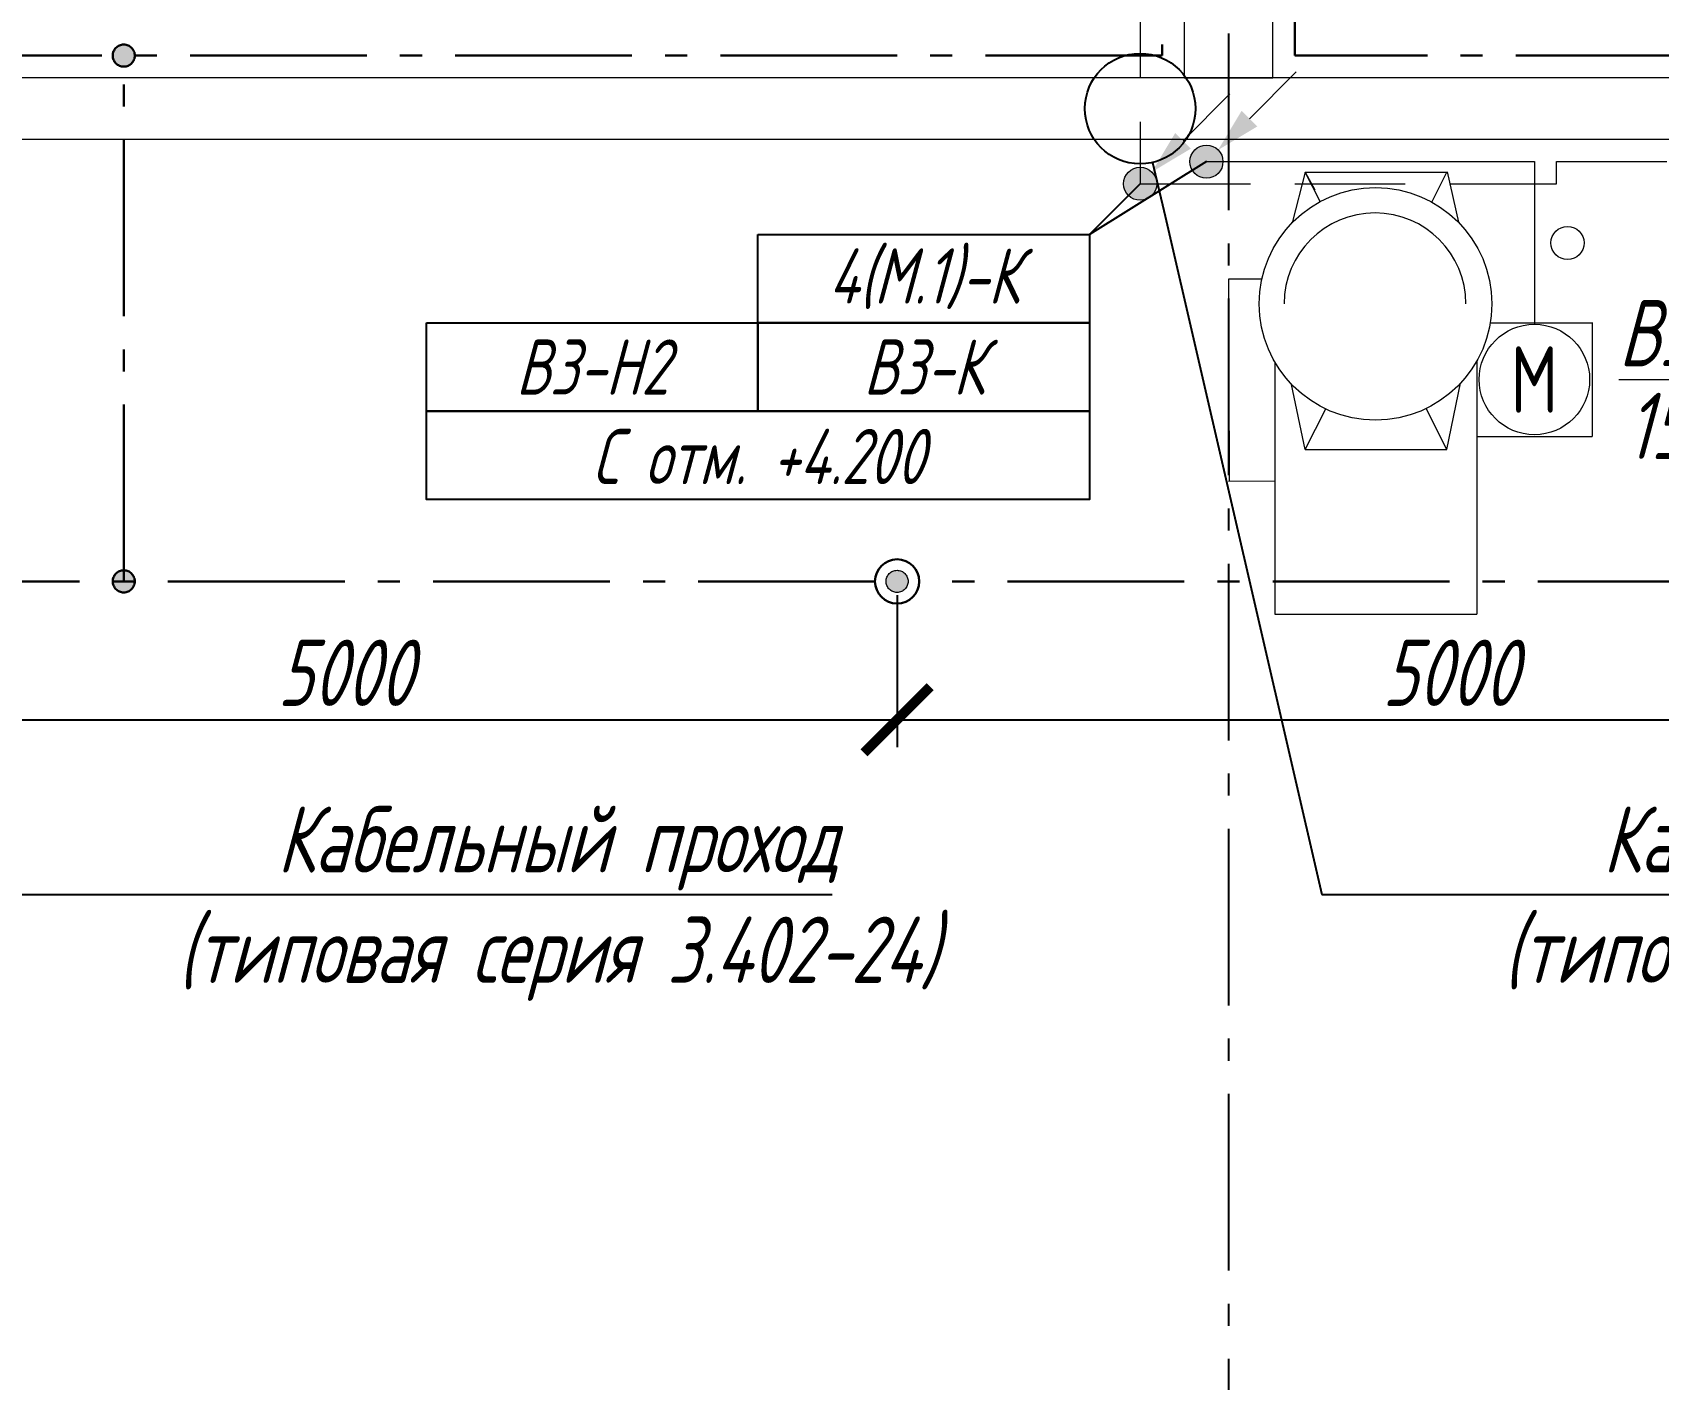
# Model space of a CAD drawing. Header units: millimetres. Extents: x -14296 to 10264, y -13087 to -5602.
# Drawn here: x -3240.4 to -3166.8, y -12868.9 to -12807.9 of the extents above; entities that cross this region are included whole.
import ezdxf
from ezdxf import colors
from ezdxf.entities.mleader import LeaderData, LeaderLine
from ezdxf.math import Vec2, Vec3

# ---------------------------------------------------------------- set-up
doc = ezdxf.new("R2010")
doc.units = ezdxf.units.MM
doc.linetypes.add('gost5', pattern=[7, 5, -2, 0])
doc.linetypes.add('gost6', pattern=[12, 8, -1.5, 1, -1.5])
doc.layers.get('Defpoints').update_dxf_attribs({"color": 33})
for name, color, linetype, lineweight in [('Заземление (Вновь)', 6, 'gost6', 15), ('Заземление (Сущ)', 6, 'gost6', 25), ('КаБель контрольный (Вновь)', 142, 'gost5', 15), ('КаБель силовой (Вновь)', 1, 'Continuous', 15), ('Линия выноска', 137, 'Continuous', 25), ('Осевая', 4, 'gost6', 25), ('Размерная', 4, 'Continuous', 25), ('Рамка тонкая', 5, 'Continuous', 25), ('Строительный', 251, 'Continuous', 13), ('Текст', 7, 'Continuous', 20), ('Технологическое', 156, 'Continuous', 18), ('ЭлектрооБорудование (Вновь)', 160, 'Continuous', 15)]:
    doc.layers.add(name, color=color, linetype=linetype, lineweight=lineweight)
doc.styles.add('gost shx', font='gost.shx', dxfattribs={"oblique": 15})
doc.styles.add('Simplex', font='simplex.shx', dxfattribs={"width": 0.7, "oblique": 15})
doc.dimstyles.new('ISO-25', dxfattribs={"dimtxt": 3, "dimasz": 2.5, "dimexe": 1.25, "dimexo": 0.625, "dimtad": 1, "dimtxsty": 'gost shx', "dimcen": 2.5, "dimclrt": 2, "dimadec": 0, "dimazin": 0, "dimtfac": 1, "dimtmove": 0, "dimatfit": 3, "dimfxl": 1, "dimarcsym": 0})

# ---------------------------------------------------------------- blocks, each defined once
blk = doc.blocks.new('_DotBlank')
at = {"color": 0, "linetype": 'ByBlock', "lineweight": -2}
blk.add_line((-0.5, 0), (-1, 0), dxfattribs=at)
blk.add_circle((0, 0), 0.5, dxfattribs=at)
blk = doc.blocks.new('_ArchTick')
at = {"color": 0, "const_width": 0.15}
blk.add_lwpolyline([(-0.5, -0.5), (0.5, 0.5)], dxfattribs=at)
blk = doc.blocks.new('*D1038')
at = {"layer": 'Defpoints', "color": 0, "lineweight": 15, "transparency": 16777216}
for p in [(-3251.309, -12832.774), (-3201.309, -12832.774), (-3201.309, -12839.037)]:
    blk.add_point(p, dxfattribs=at)
at = {"layer": 'Размерная', "color": 0, "lineweight": -2, "transparency": 16777216}
for p, q in [((-3251.309, -12833.399), (-3251.309, -12840.287)), ((-3201.309, -12833.399), (-3201.309, -12840.287)), ((-3251.309, -12839.037), (-3201.309, -12839.037))]:
    blk.add_line(p, q, dxfattribs=at)
at = {"layer": 'Размерная', "color": 0, "lineweight": -2, "transparency": 16777216, "xscale": 3, "yscale": 3, "zscale": 3, "rotation": 180}
blk.add_blockref('_ArchTick', (-3251.309, -12839.037), dxfattribs=at)
at = {"layer": 'Размерная', "color": 0, "lineweight": -2, "transparency": 16777216, "xscale": 3, "yscale": 3, "zscale": 3}
blk.add_blockref('_ArchTick', (-3201.309, -12839.037), dxfattribs=at)
at = {"layer": 'Размерная', "color": 2, "lineweight": 20, "transparency": 16777216, "insert": (-3226.309, -12836.912), "char_height": 3, "attachment_point": 5, "style": 'Simplex'}
blk.add_mtext('5000', dxfattribs=at)
blk = doc.blocks.new('*D1039')
at = {"layer": 'Defpoints', "color": 0, "lineweight": 15, "transparency": 16777216}
for p in [(-3201.309, -12832.774), (-3151.309, -12832.774), (-3151.309, -12839.037)]:
    blk.add_point(p, dxfattribs=at)
at = {"layer": 'Размерная', "color": 0, "lineweight": -2, "transparency": 16777216}
for p, q in [((-3201.309, -12833.399), (-3201.309, -12840.287)), ((-3151.309, -12833.399), (-3151.309, -12840.287)), ((-3201.309, -12839.037), (-3151.309, -12839.037))]:
    blk.add_line(p, q, dxfattribs=at)
at = {"layer": 'Размерная', "color": 0, "lineweight": -2, "transparency": 16777216, "xscale": 3, "yscale": 3, "zscale": 3, "rotation": 180}
blk.add_blockref('_ArchTick', (-3201.309, -12839.037), dxfattribs=at)
at = {"layer": 'Размерная', "color": 0, "lineweight": -2, "transparency": 16777216, "xscale": 3, "yscale": 3, "zscale": 3}
blk.add_blockref('_ArchTick', (-3151.309, -12839.037), dxfattribs=at)
at = {"layer": 'Размерная', "color": 2, "lineweight": 20, "transparency": 16777216, "insert": (-3176.309, -12836.912), "char_height": 3, "attachment_point": 5, "style": 'Simplex'}
blk.add_mtext('5000', dxfattribs=at)

msp = doc.modelspace()

# ---------------------------------------------------------------- hatches: boundary and pattern name
at = {"layer": 'Заземление (Вновь)'}
msp.add_hatch(color=256, dxfattribs=at).paths.add_polyline_path([(-3200.80898, -12832.77393, 1), (-3201.80898, -12832.77393, 1)])
at = {"layer": 'Заземление (Сущ)', "lineweight": 30}
for points in [[(-3235.80898, -12808.97393, 1), (-3236.80898, -12808.97393, 1)], [(-3235.80898, -12832.77393, 1), (-3236.80898, -12832.77393, 1)]]:
    msp.add_hatch(color=256, dxfattribs=at).paths.add_polyline_path(points)
at = {"layer": 'КаБель контрольный (Вновь)', "linetype": 'ByBlock'}
msp.add_hatch(color=256, dxfattribs=at).paths.add_polyline_path([(-3191.05898, -12814.77393, 1), (-3189.55898, -12814.77393, 1)])
at = {"layer": 'КаБель силовой (Вновь)'}
msp.add_hatch(color=256, dxfattribs=at).paths.add_polyline_path([(-3188.05898, -12813.77393, 1), (-3186.55898, -12813.77393, 1)])

# ---------------------------------------------------------------- linework, layer by layer
at = {"layer": 'Заземление (Вновь)'}
msp.add_circle((-3201.30898, -12832.77393), 0.5, dxfattribs=at)
at = {"layer": 'Заземление (Сущ)', "lineweight": 30}
for p, q in [((-3189.30898, -12798.97393), (-3189.30898, -12808.97393)), ((-3183.30898, -12808.97393), (-3183.30898, -12798.97393)), ((-3189.30898, -12808.97393), (-3243.30898, -12808.97393)), ((-3236.30898, -12832.77393), (-3236.30898, -12808.97393)), ((-3129.30898, -12808.97393), (-3183.30898, -12808.97393)), ((-3202.30898, -12832.77393), (-3250.30898, -12832.77393)), ((-3152.30898, -12832.77393), (-3200.30898, -12832.77393))]:
    msp.add_line(p, q, dxfattribs=at)
for centre in [(-3236.30898, -12808.97393), (-3236.30898, -12832.77393)]:
    msp.add_circle(centre, 0.5, dxfattribs=at)
at = {"layer": 'Заземление (Сущ)', "linetype": 'ByBlock', "lineweight": 30}
msp.add_circle((-3201.30898, -12832.77393), 1, dxfattribs=at)
at = {"layer": 'КаБель контрольный (Вновь)'}
for p, q in [((-3190.30898, -12797.97393), (-3190.30898, -12814.77393)), ((-3171.4634, -12814.77393), (-3171.4634, -12813.77393)), ((-3171.4634, -12813.77393), (-3161.4634, -12813.77393)), ((-3190.30898, -12814.77393), (-3171.4634, -12814.77393))]:
    msp.add_line(p, q, dxfattribs=at)
at = {"layer": 'КаБель контрольный (Вновь)', "linetype": 'ByBlock'}
msp.add_line((-3188.36444, -12812.82939), (-3186.24312, -12810.70807), dxfattribs=at)
msp.add_circle((-3190.30898, -12814.77393), 0.75, dxfattribs=at)
msp.add_solid([(-3188.01088, -12813.18294), (-3188.71799, -12812.47584), (-3189.77865, -12814.2436)], dxfattribs=at)
at = {"layer": 'КаБель силовой (Вновь)'}
for p, q in [((-3185.36444, -12811.82939), (-3183.24312, -12809.70807)), ((-3187.30898, -12813.77393), (-3172.4634, -12813.77393)), ((-3172.4634, -12813.77393), (-3172.4634, -12821.13685))]:
    msp.add_line(p, q, dxfattribs=at)
for centre in [(-3187.30898, -12813.77393), (-3170.9634, -12817.45539)]:
    msp.add_circle(centre, 0.75, dxfattribs=at)
msp.add_solid([(-3185.01088, -12812.18294), (-3185.71799, -12811.47584), (-3186.77865, -12813.2436)], dxfattribs=at)
at = {"layer": 'Линия выноска'}
for p, q in [((-3187.30898, -12813.77393), (-3192.60708, -12817.07203)), ((-3192.60708, -12817.07203), (-3190.30898, -12814.77393))]:
    msp.add_line(p, q, dxfattribs=at)
at = {"layer": 'Осевая'}
msp.add_line((-3186.30898, -12807.97393), (-3186.30898, -12892.97393), dxfattribs=at)
at = {"layer": 'Рамка тонкая'}
for points in [[(-3207.60708, -12817.07203), (-3192.60708, -12817.07203), (-3192.60708, -12821.07203), (-3207.60708, -12821.07203)], [(-3222.60708, -12821.07203), (-3207.60708, -12821.07203), (-3207.60708, -12825.07203), (-3222.60708, -12825.07203)], [(-3207.60708, -12821.07203), (-3192.60708, -12821.07203), (-3192.60708, -12825.07203), (-3207.60708, -12825.07203)], [(-3222.60708, -12825.07203), (-3192.60708, -12825.07203), (-3192.60708, -12829.07203), (-3222.60708, -12829.07203)]]:
    msp.add_lwpolyline(points, close=True, dxfattribs=at)
at = {"layer": 'Строительный'}
for p, q in [((-3188.30898, -12799.97393), (-3188.30898, -12809.97393)), ((-3184.30898, -12809.97393), (-3184.30898, -12799.97393)), ((-3124.30898, -12809.97393), (-3246.30898, -12809.97393)), ((-3188.30898, -12809.97393), (-3184.30898, -12809.97393)), ((-3117.20898, -12812.77393), (-3251.40898, -12812.77393))]:
    msp.add_line(p, q, dxfattribs=at)
at = {"layer": 'Технологическое', "color": 128, "ltscale": 10}
for p, q in [((-3182.84439, -12814.2533), (-3183.42795, -12816.54104)), ((-3182.8445, -12814.25324), (-3176.42191, -12814.25324)), ((-3182.8445, -12814.25324), (-3182.40641, -12815.05032)), ((-3182.16331, -12815.5838), (-3182.84441, -12814.25339)), ((-3177.11221, -12815.60189), (-3176.42191, -12814.25355)), ((-3176.40793, -12814.23853), (-3175.90048, -12816.52079)), ((-3184.79916, -12819.09418), (-3186.30898, -12819.09945)), ((-3186.30898, -12819.09945), (-3186.28276, -12828.23535)), ((-3174.45872, -12821.06465), (-3169.85736, -12821.06465)), ((-3169.85381, -12821.06226), (-3169.85381, -12826.21143)), ((-3184.20838, -12822.85463), (-3184.20526, -12834.25253)), ((-3175.07397, -12822.80882), (-3175.07069, -12834.25253)), ((-3182.8445, -12826.79861), (-3183.45396, -12823.85709)), ((-3176.42191, -12826.79861), (-3175.80796, -12823.80778)), ((-3182.8445, -12826.79861), (-3181.90859, -12824.97052)), ((-3176.42191, -12826.79861), (-3177.3661, -12824.9543)), ((-3175.073, -12826.21137), (-3169.85381, -12826.21139)), ((-3182.8445, -12826.79861), (-3176.42191, -12826.79861)), ((-3186.30898, -12828.23543), (-3184.20691, -12828.2294)), ((-3184.20526, -12834.25253), (-3175.07069, -12834.25253))]:
    msp.add_line(p, q, dxfattribs=at)
msp.add_circle((-3179.65431, -12820.21253), 5.265, dxfattribs=at)
msp.add_arc((-3179.67713, -12820.21253), 4.11493, 0, 180, dxfattribs=at)
at = {"layer": 'ЭлектрооБорудование (Вновь)'}
msp.add_circle((-3172.4634, -12823.63685), 2.5, dxfattribs=at)

# ---------------------------------------------------------------- texts
at = {"layer": 'Текст', "attachment_point": 5, "style": 'Simplex'}
for s, insert, char_height, width in [('{\\W0.7;4(М.1)-К}', (-3200.10708, -12819.07203), 2.5, 15), ('\\A1;\\SВ3/15;', (-3166.9634, -12823.63685), 3, 4.9055162), ('В3-Н2', (-3215.10708, -12823.07203), 2.5, 15), ('В3-К', (-3200.10708, -12823.07203), 2.5, 15), ('С отм. +4.200', (-3207.60708, -12827.12088), 2.5, 30)]:
    msp.add_mtext(s, dxfattribs=dict(at, insert=insert, char_height=char_height, width=width))
at = {"layer": 'ЭлектрооБорудование (Вновь)', "insert": (-3172.4634, -12823.63685), "char_height": 3, "width": 6.7817159, "attachment_point": 5, "style": 'Simplex'}
msp.add_mtext('{\\Q0;М}', dxfattribs=at)

# ---------------------------------------------------------------- dimensions: what is measured, and where the dimension line sits
at = {"layer": 'Размерная', "lineweight": 20}
for base, p1, p2, picture, middle in [((-3201.30898, -12839.0365), (-3251.30898, -12832.77393), (-3201.30898, -12832.77393), '*D1038', (-3226.30898, -12836.9115)), ((-3151.30898, -12839.0365), (-3201.30898, -12832.77393), (-3151.30898, -12832.77393), '*D1039', (-3176.30898, -12836.9115))]:
    dim = msp.add_linear_dim(base=base, p1=p1, p2=p2, dimstyle='ISO-25', override={"dimtxt": 3, "dimasz": 3, "dimlfac": 100, "dimrnd": 10, "dimtxsty": 'Simplex', "dimblk1": 'ArchTick', "dimblk2": 'ArchTick', "dimsah": 1}, dxfattribs=at)
    dim.commit()
    dim.dimension.update_dxf_attribs({"geometry": picture, "text_midpoint": middle})

# ---------------------------------------------------------------- leaders
at = {"layer": 'Линия выноска'}
ml = msp.add_multileader_mtext('Standard', dxfattribs=at)
ml.set_content('Кабельный проход\\P(типовая серия 3.402-24)', color=2, style='Simplex')
ml.set_leader_properties()
ml.set_arrow_properties(name='DOTBLANK')
ml.build(insert=Vec2(0, 0))
ml.multileader.update_dxf_attribs({"text_left_attachment_type": 6, "text_right_attachment_type": 6, "dogleg_length": 1, "arrow_head_size": 5})
ctx = ml.context
ctx.base_point, ctx.char_height, ctx.arrow_head_size, ctx.plane_origin = Vec3(-3241.08258, -12846.95079), 3, 5, Vec3(-3274.14706, -12773.70004)
ctx.left_attachment, ctx.right_attachment, ctx.text_align_type = 6, 6, 1
notes = []
notes.append((ctx, [(1, (1, 1, 0), (-3242.08258, -12846.95079), (1, 0), 1, [(0, [(-3250.30898, -12810.87393)], 0, [])])]))
ctx.mtext.insert, ctx.mtext.alignment, ctx.mtext.flow_direction = Vec3(-3216.66463, -12842.95079), 2, 5
ml = msp.add_multileader_mtext('Standard', dxfattribs=at)
ml.set_content('Кабельный проход\\P(типовая серия 3.402-24)', color=2, style='Simplex')
ml.set_leader_properties()
ml.set_arrow_properties(name='DOTBLANK')
ml.build(insert=Vec2(0, 0))
ml.multileader.update_dxf_attribs({"text_left_attachment_type": 6, "text_right_attachment_type": 6, "dogleg_length": 1, "arrow_head_size": 5})
ctx = ml.context
ctx.base_point, ctx.char_height, ctx.arrow_head_size, ctx.plane_origin = Vec3(-3181.08258, -12846.95079), 3, 5, Vec3(-3214.14706, -12773.70004)
ctx.left_attachment, ctx.right_attachment, ctx.text_align_type = 6, 6, 1
notes.append((ctx, [(1, (1, 1, 0), (-3182.08258, -12846.95079), (1, 0), 1, [(0, [(-3190.30898, -12811.37393)], 0, [])])]))
ctx.mtext.insert, ctx.mtext.alignment, ctx.mtext.flow_direction = Vec3(-3156.66463, -12842.95079), 2, 5
for ctx, leaders in notes:
    for number, flags, end, landing, length, lines in leaders:
        leader = LeaderData()
        leader.index, (leader.has_last_leader_line, leader.has_dogleg_vector, leader.attachment_direction) = number, flags
        leader.last_leader_point, leader.dogleg_vector, leader.dogleg_length = Vec3(end), Vec3(landing), length
        for number, points, colour, breaks in lines:
            line = LeaderLine()
            line.index, line.vertices, line.color, line.breaks = number, Vec3.list(points), colors.encode_raw_color(colour), breaks
            leader.lines.append(line)
        ctx.leaders.append(leader)

doc.saveas('drawing.dxf')
